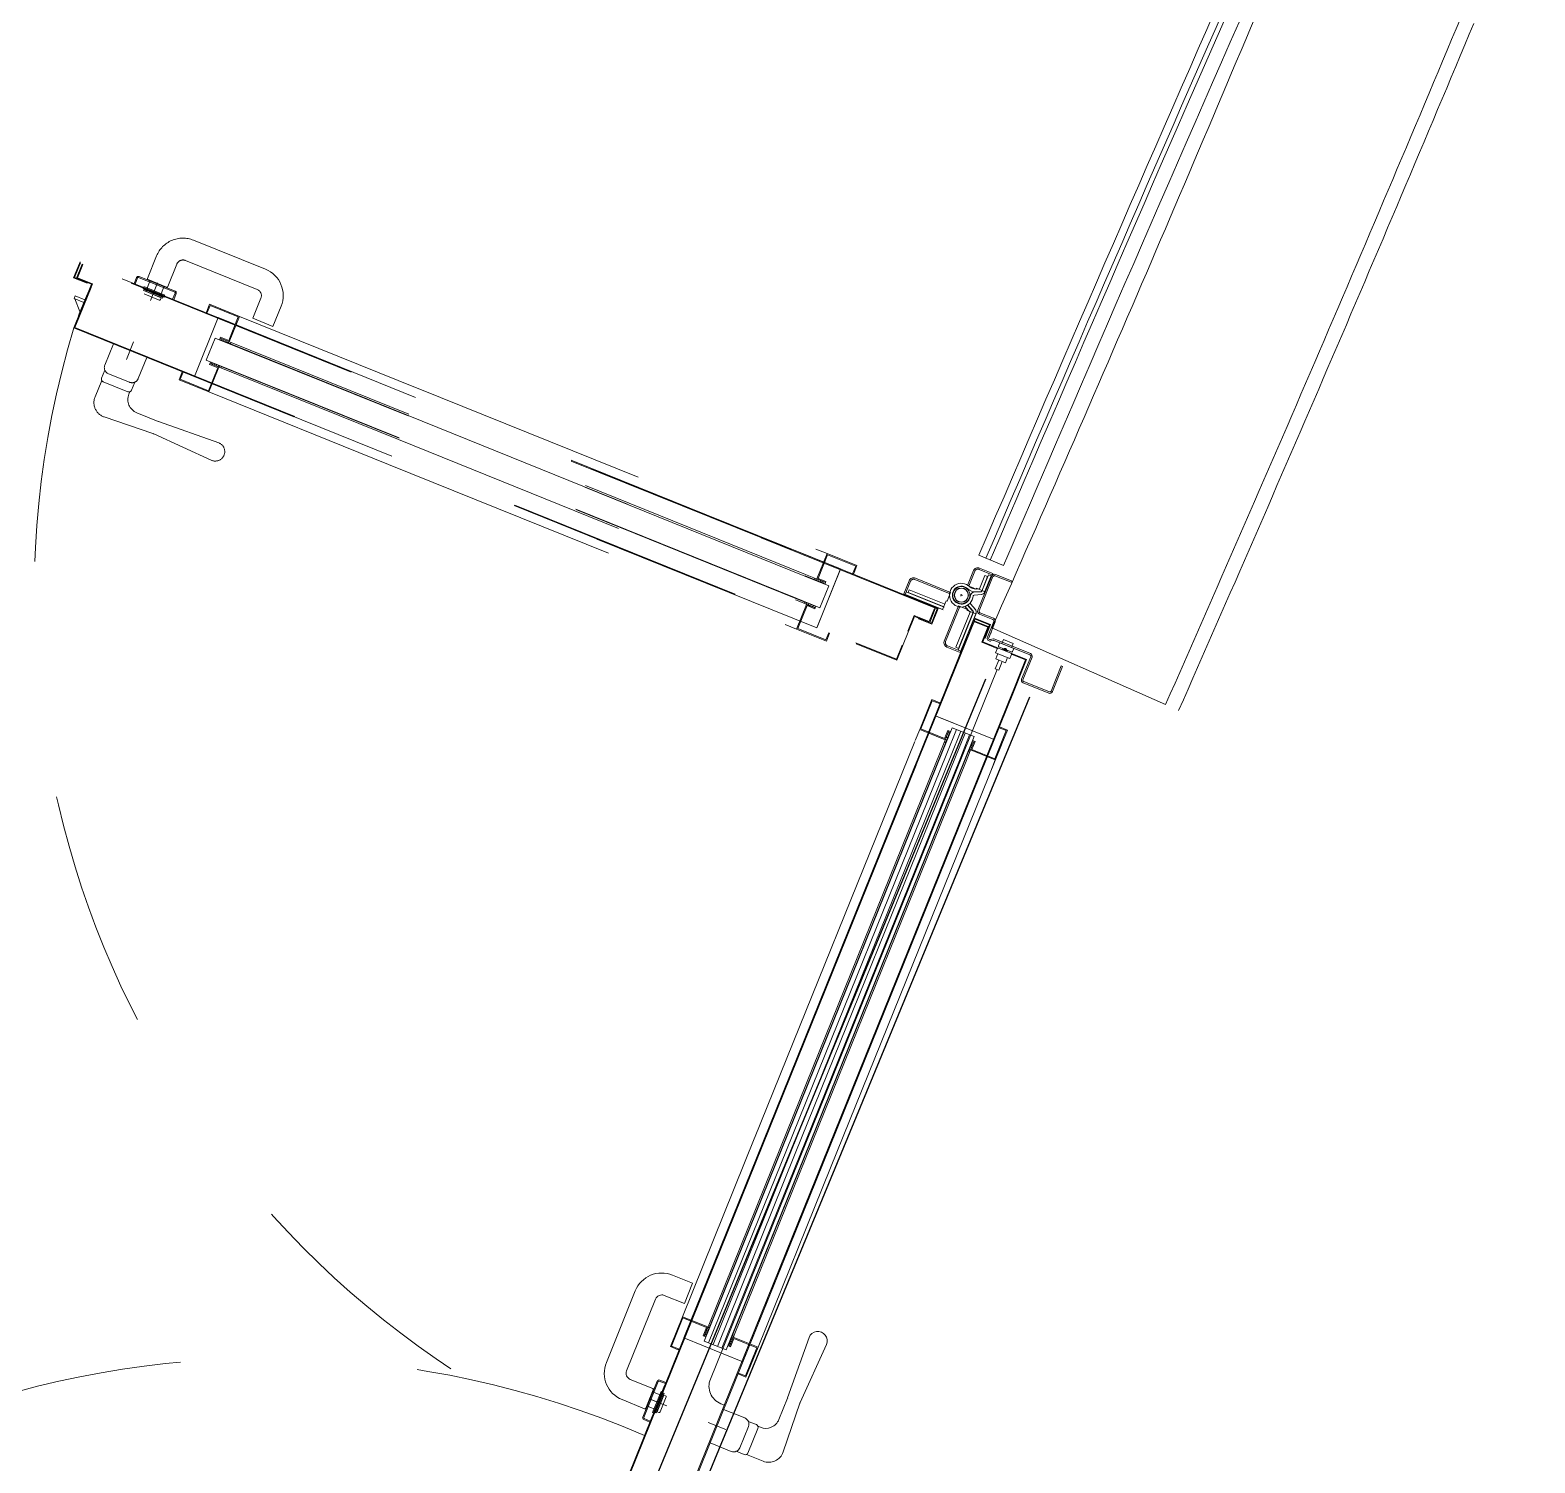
# Model space of a CAD drawing. Header units: centimetres. Extents: x 139057 to 200038, y 34824 to 80516.
# Drawn here: x 165461.4 to 165619.9, y 54892.2 to 55043.2 of the extents above; entities that cross this region are included whole.
import ezdxf

# ---------------------------------------------------------------- set-up
doc = ezdxf.new("R2010")
doc.units = ezdxf.units.CM
doc.header["$LTSCALE"] = 100
for name, pattern in [('HIDDEN', [0.5, 0.25, -0.25]), ('TRATTEGGIATA', [0.75, 0.5, -0.25]), ('TRATTO-PUNTO', [1, 0.5, -0.25, 0, -0.25])]:
    doc.linetypes.add(name, pattern=pattern)
doc.layers.get('0').update_dxf_attribs({"lineweight": 0})
for name, color, linetype, lineweight in [('430_TAVOLATI_001-AM_0', 3, 'Continuous', 0), ('437_RIVESTIMENTI_001-AM_0', 13, 'Continuous', 0), ('441_SERRAMENTI_001-AM_0', 1, 'Continuous', 0)]:
    doc.layers.add(name, color=color, linetype=linetype, lineweight=lineweight)
doc.layers.add('_s_09_Perimetro_proprietà', color=40, linetype='Continuous')
doc.layers.add('A-SOGLIE', color=1, linetype='Continuous')
pattern_1 = [(315, (-1269.5876, 5365.153), (2.6516504, 2.6516504), []), (315, (-1269.5876, 5362.501), (2.6516504, 2.6516504), [1.875, -0.9375])]
pattern_2 = [(45, (-1269.5876, -5342.353), (2.6516504, -2.6516504), []), (45, (-1269.5876, -5339.701), (2.6516504, -2.6516504), [1.875, -0.9375])]
pattern_3 = [(225, (2182.8876, 5365.153), (-2.6516504, 2.6516504), []), (225, (2182.8876, 5362.501), (-2.6516504, 2.6516504), [1.875, -0.9375])]
pattern_4 = [(135, (2182.8876, -5342.353), (-2.6516504, -2.6516504), []), (135, (2182.8876, -5339.701), (-2.6516504, -2.6516504), [1.875, -0.9375])]

# ---------------------------------------------------------------- blocks, each defined once
blk = doc.blocks.new('COPRITESTA1C')
for p, q in [((0, 0), (0, -10)), ((0, 0), (21, 0)), ((21, 0), (21, -15)), ((-1, -10), (-1, -20)), ((-1, -10), (0, -10)), ((-1, -20), (16, -20))]:
    blk.add_line(p, q)
at = {"linetype": 'TRATTEGGIATA', "ltscale": 10}
for p, q in [((19.5, 0), (19.5, -15)), ((-1, -18.5), (16, -18.5))]:
    blk.add_line(p, q, dxfattribs=at)
blk.add_arc((16, -15), 3.5, 270, 0, dxfattribs=at)
blk.add_arc((16, -15), 5, 270, 0)
blk = doc.blocks.new('COPRITESTA2C')
for p, q in [((0, 0), (44, 0)), ((0, 0), (0, -10)), ((44, 0), (44, -15)), ((-1, -10), (-1, -20)), ((-1, -10), (0, -10)), ((-1, -20), (39, -20))]:
    blk.add_line(p, q)
at = {"linetype": 'TRATTEGGIATA', "ltscale": 10}
for p, q in [((42.5, 0), (42.5, -15)), ((-1, -18.5), (39, -18.5))]:
    blk.add_line(p, q, dxfattribs=at)
blk.add_arc((39, -15), 5, 270, 0)
blk.add_arc((39, -15), 3.5, 270, 0, dxfattribs=at)
blk = doc.blocks.new('MSG09.2af.EH')
at = {"linetype": 'Continuous', "ltscale": 10}
h = blk.add_hatch(dxfattribs=at)
h.set_pattern_fill('ANSI33', color=256, scale=15, angle=270, style=0)
h.set_pattern_definition(pattern_2)
h.paths.add_polyline_path([(125.3, 25.8), (125.3, 24.3), (112.8, 24.3), (112.8, 25.8)])
h = blk.add_hatch(dxfattribs=at)
h.set_pattern_fill('ANSI33', color=256, scale=15, angle=270, style=0)
h.set_pattern_definition(pattern_2)
h.paths.add_polyline_path([(125.3, 25.8), (125.3, 24.3), (112.8, 24.3), (112.8, 25.8)])
h = blk.add_hatch(dxfattribs=at)
h.set_pattern_fill('ANSI33', color=256, scale=15, angle=90, style=0)
h.set_pattern_definition(pattern_4)
h.paths.add_polyline_path([(788, 25.8), (788, 24.3), (800.5, 24.3), (800.5, 25.8)])
h = blk.add_hatch(dxfattribs=at)
h.set_pattern_fill('ANSI33', color=256, scale=15, angle=90, style=0)
h.set_pattern_definition(pattern_4)
h.paths.add_polyline_path([(788, 25.8), (788, 24.3), (800.5, 24.3), (800.5, 25.8)])
h = blk.add_hatch(dxfattribs=at)
h.set_pattern_fill('ANSI33', color=256, scale=15, angle=270, style=0)
h.set_pattern_definition(pattern_1)
h.paths.add_polyline_path([(112.8, -3), (112.8, -1.5), (125.3, -1.5), (125.3, -3)])
h = blk.add_hatch(dxfattribs=at)
h.set_pattern_fill('ANSI33', color=256, scale=15, angle=270, style=0)
h.set_pattern_definition(pattern_1)
h.paths.add_polyline_path([(112.8, -3), (112.8, -1.5), (125.3, -1.5), (125.3, -3)])
h = blk.add_hatch(dxfattribs=at)
h.set_pattern_fill('ANSI33', color=256, scale=15, angle=90, style=0)
h.set_pattern_definition(pattern_3)
h.paths.add_polyline_path([(800.5, -3), (800.5, -1.5), (788, -1.5), (788, -3)])
h = blk.add_hatch(dxfattribs=at)
h.set_pattern_fill('ANSI33', color=256, scale=15, angle=90, style=0)
h.set_pattern_definition(pattern_3)
h.paths.add_polyline_path([(800.5, -3), (800.5, -1.5), (788, -1.5), (788, -3)])
at = {"linetype": 'HIDDEN', "ltscale": 10}
h = blk.add_hatch(dxfattribs=at)
h.set_pattern_fill('ANSI33', color=256, scale=15, angle=180, style=0)
h.set_pattern_definition([(225, (5384.5665, 1200.474), (2.6516504, -2.6516504), []), (225, (5381.915, 1200.474), (2.6516504, -2.6516504), [1.875, -0.9375])])
h.paths.add_polyline_path([(16.4, -181.9), (17.9, -181.9), (17.9, -194.4), (16.4, -194.4)])
h = blk.add_hatch(dxfattribs=at)
h.set_pattern_fill('ANSI33', color=256, scale=15, angle=180, style=0)
h.set_pattern_definition([(315, (-5322.939, 1200.474), (-2.6516504, -2.6516504), []), (315, (-5320.2875, 1200.474), (-2.6516504, -2.6516504), [1.875, -0.9375])])
h.paths.add_polyline_path([(45.2, -194.4), (43.7, -194.4), (43.7, -181.9), (45.2, -181.9)])
h = blk.add_hatch(dxfattribs=at)
h.set_pattern_fill('ANSI33', color=256, scale=15, style=0)
h.set_pattern_definition([(135, (5384.5665, -2252.0012), (2.6516504, 2.6516504), []), (135, (5381.915, -2252.0012), (2.6516504, 2.6516504), [1.875, -0.9375])])
h.paths.add_polyline_path([(16.4, -869.6), (17.9, -869.6), (17.9, -857.1), (16.4, -857.1)])
h = blk.add_hatch(dxfattribs=at)
h.set_pattern_fill('ANSI33', color=256, scale=15, style=0)
h.set_pattern_definition([(45, (-5322.939, -2252.0012), (-2.6516504, 2.6516504), []), (45, (-5320.2875, -2252.0012), (-2.6516504, 2.6516504), [1.875, -0.9375])])
h.paths.add_polyline_path([(45.2, -857.1), (43.7, -857.1), (43.7, -869.6), (45.2, -869.6)])
for p, q in [((760.5, 119.8), (827.5, 116.8)), ((760.5, 119.8), (827.5, 116.8)), ((828.5, 116.8), (882.6, 119.7)), ((828.5, 116.8), (882.6, 119.7)), ((827.8, 102.7), (760.5, 99.8)), ((827.8, 102.7), (760.5, 99.8)), ((828.2, 102.8), (852.5, 102.8)), ((828.2, 102.8), (852.5, 102.8)), ((899.5, 103.8), (899.5, 85)), ((899.5, 103.8), (899.5, 85)), ((866.5, 73.6), (866.5, 82.8)), ((866.5, 73.6), (866.5, 82.8)), ((867.5, 87.8), (867.5, 85)), ((867.5, 87.8), (867.5, 85)), ((869.5, 85.8), (897.5, 85.8)), ((869.5, 85.8), (897.5, 85.8)), ((900.5, 82.8), (900.5, 73.6)), ((900.5, 82.8), (900.5, 73.6)), ((864.5, 44.8), (864.5, 68.8)), ((864.5, 44.8), (864.5, 68.8)), ((871.5, 75.8), (895.5, 75.8)), ((871.5, 75.8), (895.5, 75.8)), ((902.5, 68.8), (902.5, 44.8)), ((902.5, 68.8), (902.5, 44.8)), ((883.5, 54.8), (883.5, 34.8)), ((883.5, 54.8), (883.5, 34.8)), ((-36.9, -22.8), (-55.3, -22.8)), ((-55.3, -25.8), (-55.3, -22.8)), ((-36.9, -25.8), (-55.3, -25.8)), ((-36.9, -26), (-53.3, -26)), ((-53.3, -26), (-53.3, -29)), ((-38.2, -29), (-53.3, -29)), ((-36.5, -32.6), (-38.2, -29)), ((-33.8, -31.3), (-36.1, -26.4)), ((-33.8, -31.3), (-36.1, -26.4)), ((-32.6, -33.2), (-36, -26.3)), ((-29.9, -31.9), (-33.3, -25)), ((-19.8, -31.9), (-16.4, -25)), ((-17.4, -34.3), (-13.6, -26.4)), ((-17.1, -33.2), (-13.7, -26.3)), ((-16.7, -32.8), (-13.6, -26.4)), ((-15.1, -36.5), (-11.5, -29)), ((-12.8, -22.8), (30.3, -22.8)), ((-12.8, -22.8), (30.3, -22.8)), ((-12.8, -25.8), (30.3, -25.8)), ((-12.8, -25.8), (30.3, -25.8)), ((-12.8, -26), (28.3, -26)), ((-12.8, -26), (28.3, -26)), ((-11.5, -29), (28.3, -29)), ((-11.5, -29), (28.3, -29)), ((28.3, -26), (28.3, -29)), ((28.3, -26), (28.3, -29)), ((30.3, -25.8), (30.3, -22.8)), ((30.3, -25.8), (30.3, -22.8)), ((864.5, -22.2), (902.5, -22.2)), ((864.5, -22.2), (902.5, -22.2))]:
    blk.add_line(p, q)
at = {"linetype": 'Continuous', "ltscale": 10}
for p, q in [((5, 82.8), (33.5, 82.8)), ((5, 81.2), (5, 82.8)), ((33.5, 81.2), (5, 81.2)), ((35, 50.7), (35, 79.8)), ((36.5, 79.8), (36.5, 50.7)), ((8, 49.2), (33.5, 49.2)), ((33.5, 47.7), (8, 47.7)), ((88.8, 44.9), (88.8, 53.9)), ((88.8, 53.9), (122.8, 53.9)), ((88.8, 53.9), (122.8, 53.9)), ((88.8, 44.9), (88.8, 53.9)), ((89.8, 44.9), (89.8, 52.9)), ((89.8, 52.9), (121.8, 52.9)), ((89.8, 52.9), (121.8, 52.9)), ((89.8, 44.9), (89.8, 52.9)), ((586.3, 53.9), (105.5, 53.9)), ((586.3, 53.9), (105.5, 53.9)), ((121.8, 26.8), (121.8, 52.9)), ((121.8, 26.8), (121.8, 52.9)), ((135.5, 53.9), (122.8, 53.9)), ((122.8, 25.8), (122.8, 53.9)), ((122.8, 25.8), (122.8, 53.9)), ((135.5, 53.9), (122.8, 53.9)), ((790.2, 53.9), (586.3, 53.9)), ((790.2, 53.9), (586.3, 53.9)), ((824.2, 53.9), (790.2, 53.9)), ((790.2, 25.8), (790.2, 53.9)), ((790.2, 25.8), (790.2, 53.9)), ((824.2, 53.9), (790.2, 53.9)), ((823.2, 52.9), (791.2, 52.9)), ((791.2, 26.8), (791.2, 52.9)), ((791.2, 26.8), (791.2, 52.9)), ((823.2, 52.9), (791.2, 52.9)), ((823.2, 44.9), (823.2, 52.9)), ((823.2, 44.9), (823.2, 52.9)), ((824.2, 44.9), (824.2, 53.9)), ((824.2, 44.9), (824.2, 53.9)), ((5, 5.7), (5, 46.2)), ((6.5, 46.2), (6.5, 5.7)), ((58.9, 44.8), (12.4, 44.8)), ((12.4, 44.8), (12.4, -4.9)), ((12.4, 44.8), (12.4, -4.9)), ((58.9, 44.8), (12.4, 44.8)), ((59.5, 43.9), (13.2, 43.9)), ((13.2, 43.9), (13.2, 27.9)), ((13.2, 43.9), (13.2, 27.9)), ((59.5, 43.9), (13.2, 43.9)), ((947.4, 44.8), (48.5, 44.8)), ((947.4, 44.8), (48.5, 44.8)), ((946.6, 43.9), (49, 43.9)), ((946.6, 43.9), (49, 43.9)), ((88.8, 44.9), (89.8, 44.9)), ((88.8, 44.9), (89.8, 44.9)), ((103.4, 44.8), (586.3, 44.8)), ((103.4, 44.8), (586.3, 44.8)), ((810.4, -22.2), (810.4, 44.8)), ((810.4, -22.2), (810.4, 44.8)), ((824.2, 44.9), (823.2, 44.9)), ((824.2, 44.9), (823.2, 44.9)), ((108.4, 23.9), (135.5, 23.9)), ((108.4, -1.1), (108.4, 23.9)), ((108.4, -1.1), (108.4, 23.9)), ((108.4, 23.9), (135.5, 23.9)), ((108.4, 18.9), (135.5, 18.9)), ((108.4, 18.9), (135.5, 18.9)), ((112.8, 25.8), (112.8, 26.8)), ((112.8, 26.8), (121.8, 26.8)), ((112.8, 26.8), (121.8, 26.8)), ((112.8, 25.8), (112.8, 26.8)), ((112.8, 24.3), (112.8, 25.8)), ((112.8, 25.8), (122.8, 25.8)), ((112.8, 25.8), (122.8, 25.8)), ((112.8, 25.8), (122.8, 25.8)), ((112.8, 25.8), (122.8, 25.8)), ((112.8, 24.3), (112.8, 25.8)), ((112.8, 24.3), (135.5, 24.3)), ((112.8, 24.3), (135.5, 24.3)), ((135.5, 25.8), (117.1, 25.8)), ((135.5, 25.8), (117.1, 25.8)), ((125.3, 24.3), (125.3, 25.8)), ((125.3, 24.3), (125.3, 25.8)), ((586.3, 25.8), (135.5, 25.8)), ((586.3, 25.8), (135.5, 25.8)), ((135.5, 24.3), (586.3, 24.3)), ((135.5, 24.3), (586.3, 24.3)), ((135.5, 23.9), (586.3, 23.9)), ((135.5, 23.9), (586.3, 23.9)), ((135.5, 18.9), (586.3, 18.9)), ((135.5, 18.9), (586.3, 18.9)), ((788, 25.8), (586.3, 25.8)), ((788, 25.8), (586.3, 25.8)), ((586.3, 24.3), (788.4, 24.3)), ((586.3, 24.3), (788.4, 24.3)), ((586.3, 23.9), (805.4, 23.9)), ((586.3, 23.9), (805.4, 23.9)), ((586.3, 18.9), (805.4, 18.9)), ((586.3, 18.9), (805.4, 18.9)), ((800.5, 25.8), (788, 25.8)), ((788, 24.3), (788, 25.8)), ((788, 24.3), (788, 25.8)), ((800.5, 25.8), (788, 25.8)), ((800.5, 24.3), (788, 24.3)), ((800.5, 24.3), (788, 24.3)), ((800.5, 25.8), (790.2, 25.8)), ((800.5, 25.8), (790.2, 25.8)), ((800.5, 26.8), (791.2, 26.8)), ((800.5, 26.8), (791.2, 26.8)), ((800.5, 25.8), (800.5, 26.8)), ((800.5, 25.8), (800.5, 26.8)), ((800.5, 24.3), (800.5, 25.8)), ((800.5, 24.3), (800.5, 25.8)), ((805.4, -1.1), (805.4, 23.9)), ((805.4, -1.1), (805.4, 23.9)), ((7.2, 1.6), (5.5, 4)), ((6.7, 4.9), (8.4, 2.5)), ((13.2, 11.9), (13.2, -5.8)), ((13.2, 11.9), (13.2, -5.8)), ((108.4, 13.9), (135.5, 13.9)), ((108.4, 13.9), (135.5, 13.9)), ((108.4, 8.9), (135.5, 8.9)), ((108.4, 8.9), (135.5, 8.9)), ((108.4, 3.9), (135.5, 3.9)), ((108.4, 3.9), (135.5, 3.9)), ((135.5, 13.9), (586.3, 13.9)), ((135.5, 13.9), (586.3, 13.9)), ((135.5, 8.9), (586.3, 8.9)), ((135.5, 8.9), (586.3, 8.9)), ((135.5, 3.9), (586.3, 3.9)), ((135.5, 3.9), (586.3, 3.9)), ((586.3, 13.9), (805.4, 13.9)), ((586.3, 13.9), (805.4, 13.9)), ((586.3, 8.9), (805.4, 8.9)), ((586.3, 8.9), (805.4, 8.9)), ((586.3, 3.9), (805.4, 3.9)), ((586.3, 3.9), (805.4, 3.9)), ((-58.5, -19.2), (-58.5, -0.8)), ((-58.5, -0.8), (-57, -0.8)), ((-57, -0.8), (-57, -19.2)), ((-15, -19.2), (-15, -3.8)), ((-13.5, -19.2), (-13.5, -3.8)), ((-12, -0.8), (6, -0.8)), ((6, -2.3), (-12, -2.3)), ((-7.5, -4.1), (-7.5, -22.2)), ((-7.5, -4.1), (7.8, -4.1)), ((-7.5, -4.1), (7.8, -4.1)), ((-7.5, -4.1), (-7.5, -22.2)), ((-6.8, -4.9), (-6.8, -21.4)), ((-6.8, -4.9), (7.8, -4.9)), ((-6.8, -4.9), (7.8, -4.9)), ((-6.8, -4.9), (-6.8, -21.4)), ((-4.7, -4.9), (-4.7, -20.8)), ((12.4, -4.9), (-4.7, -4.9)), ((12.4, -4.9), (-4.7, -4.9)), ((-4.7, -4.9), (-4.7, -20.8)), ((-3.9, -5.8), (-3.9, -20.8)), ((13.2, -5.8), (-3.9, -5.8)), ((13.2, -5.8), (-3.9, -5.8)), ((-3.9, -5.8), (-3.9, -20.8)), ((7.8, -4.1), (7.8, -4.9)), ((7.8, -4.1), (7.8, -4.9)), ((108.4, -1.1), (135.5, -1.1)), ((108.4, -1.1), (135.5, -1.1)), ((135.5, -1.5), (112.8, -1.5)), ((112.8, -1.5), (112.8, -3)), ((112.8, -1.5), (112.8, -3)), ((135.5, -1.5), (112.8, -1.5)), ((112.8, -3), (135.5, -3)), ((112.8, -3), (135.5, -3)), ((112.8, -3.1), (112.8, -4.1)), ((112.8, -3.1), (122.8, -3.1)), ((112.8, -3.1), (122.8, -3.1)), ((112.8, -3.1), (112.8, -4.1)), ((112.8, -4.1), (121.8, -4.1)), ((112.8, -4.1), (121.8, -4.1)), ((121.8, -4.1), (121.8, -31)), ((121.8, -4.1), (121.8, -31)), ((122.8, -3.1), (122.8, -32)), ((122.8, -3.1), (122.8, -32)), ((125.3, -1.5), (125.3, -3)), ((125.3, -1.5), (125.3, -3)), ((135.5, -1.1), (586.3, -1.1)), ((135.5, -1.1), (586.3, -1.1)), ((586.3, -1.5), (135.5, -1.5)), ((586.3, -1.5), (135.5, -1.5)), ((135.5, -3), (586.3, -3)), ((135.5, -3), (586.3, -3)), ((586.3, -1.1), (805.4, -1.1)), ((586.3, -1.1), (805.4, -1.1)), ((788, -1.5), (586.3, -1.5)), ((788, -1.5), (586.3, -1.5)), ((586.3, -3), (788, -3)), ((586.3, -3), (788, -3)), ((788, -1.5), (788, -3)), ((800.5, -1.5), (788, -1.5)), ((800.5, -1.5), (788, -1.5)), ((788, -1.5), (788, -3)), ((800.5, -3), (788, -3)), ((800.5, -3), (788, -3)), ((800.5, -3.1), (790.2, -3.1)), ((790.2, -3.1), (790.2, -32)), ((790.2, -3.1), (790.2, -32)), ((800.5, -3.1), (790.2, -3.1)), ((800.5, -4.1), (791.2, -4.1)), ((791.2, -4.1), (791.2, -31)), ((791.2, -4.1), (791.2, -31)), ((800.5, -4.1), (791.2, -4.1)), ((800.5, -1.5), (800.5, -3)), ((800.5, -1.5), (800.5, -3)), ((800.5, -3.1), (800.5, -4.1)), ((800.5, -3.1), (800.5, -4.1)), ((-55.5, -20.8), (-16.5, -20.8)), ((-16.5, -22.2), (-55.5, -22.2)), ((-7.5, -22.2), (193.6, -22.2)), ((-7.5, -22.2), (193.6, -22.2)), ((-6.8, -21.4), (193.3, -21.4)), ((-6.8, -21.4), (193.3, -21.4)), ((-3.9, -20.8), (-4.7, -20.8)), ((88.8, -23), (88.8, -32)), ((88.8, -23), (89.8, -23)), ((88.8, -23), (89.8, -23)), ((88.8, -23), (88.8, -32)), ((89.8, -23), (89.8, -31)), ((89.8, -23), (89.8, -31)), ((89.8, -31), (121.8, -31)), ((89.8, -31), (121.8, -31)), ((159, -21.4), (966.6, -21.4)), ((159, -21.4), (966.6, -21.4)), ((159.4, -22.2), (967.4, -22.2)), ((159.4, -22.2), (967.4, -22.2)), ((823.2, -31), (791.2, -31)), ((823.2, -31), (791.2, -31)), ((824.2, -23), (823.2, -23)), ((823.2, -23), (823.2, -31)), ((823.2, -23), (823.2, -31)), ((824.2, -23), (823.2, -23)), ((824.2, -23), (824.2, -32)), ((824.2, -23), (824.2, -32)), ((88.8, -32), (122.8, -32)), ((88.8, -32), (122.8, -32)), ((135.5, -32), (122.8, -32)), ((135.5, -32), (122.8, -32)), ((587.3, -32), (136.5, -32)), ((587.3, -32), (136.5, -32)), ((790.2, -32), (586.3, -32)), ((790.2, -32), (586.3, -32)), ((824.2, -32), (790.2, -32)), ((824.2, -32), (790.2, -32))]:
    blk.add_line(p, q, dxfattribs=at)
at = {"linetype": 'Continuous'}
for p, q in [((103.4, -22), (103.4, 44.8)), ((103.4, -22), (103.4, 44.8)), ((103.4, 43.9), (103.4, -22.2)), ((103.4, 43.9), (103.4, -22.2)), ((861, -22.2), (861, -29.2)), ((861, -22.2), (862.2, -22.2)), ((861, -22.2), (862.2, -22.2)), ((861, -22.2), (861, -29.2)), ((862.2, -22.2), (862.2, -29.2)), ((862.2, -22.2), (862.2, -29.2)), ((863, -30), (904, -30)), ((863, -30), (904, -30)), ((863, -31.2), (904, -31.2)), ((863, -31.2), (904, -31.2)), ((895.5, -21), (871.5, -21)), ((871.5, -22), (871.5, -21)), ((871.5, -22), (871.5, -21)), ((895.5, -21), (871.5, -21)), ((895.5, -22), (871.5, -22)), ((895.5, -22), (871.5, -22)), ((895.5, -22.3), (871.5, -22.3)), ((871.5, -23.3), (871.5, -22.3)), ((871.5, -23.3), (871.5, -22.3)), ((895.5, -22.3), (871.5, -22.3)), ((895.5, -23.3), (871.5, -23.3)), ((895.5, -23.3), (871.5, -23.3)), ((894.5, -19.5), (872.5, -19.5)), ((872.5, -20.5), (872.5, -19.5)), ((872.5, -20.5), (872.5, -19.5)), ((894.5, -19.5), (872.5, -19.5)), ((894.5, -20.5), (872.5, -20.5)), ((894.5, -20.5), (872.5, -20.5)), ((893.5, -31.3), (873.5, -31.3)), ((893.5, -31.3), (873.5, -31.3)), ((874, -19.2), (874, -17.2)), ((874, -19.2), (874, -17.2)), ((893, -19.2), (874, -19.2)), ((893, -19.2), (874, -19.2)), ((892, -16.2), (875, -16.2)), ((892, -16.2), (875, -16.2)), ((875.5, -31.7), (875.5, -19.2)), ((875.5, -31.7), (875.5, -19.2)), ((891.5, -31.7), (891.5, -19.2)), ((891.5, -31.7), (891.5, -19.2)), ((893, -19.2), (893, -17.2)), ((894.5, -20.5), (894.5, -19.5)), ((895.5, -22), (895.5, -21)), ((895.5, -23.3), (895.5, -22.3)), ((904.8, -22.2), (904.8, -29.2)), ((904.8, -22.2), (906, -22.2)), ((904.8, -22.2), (906, -22.2)), ((904.8, -22.2), (904.8, -29.2)), ((906, -22.2), (906, -29.2)), ((906, -22.2), (906, -29.2)), ((-23.6, -44.3), (-26.1, -44.3)), ((-24.8, -45.5), (-24.8, -43)), ((-24.8, -45.5), (-24.8, -43)), ((776.5, -35.2), (753.5, -35.2)), ((753.5, -35.2), (753.5, -58.2)), ((753.5, -35.2), (753.5, -58.2)), ((776.5, -35.2), (753.5, -35.2)), ((776.5, -35.2), (776.5, -58.2)), ((776.5, -35.2), (776.5, -58.2)), ((872, -32.7), (872, -58.2)), ((872, -32.7), (872, -58.2)), ((873, -31.7), (894, -31.7)), ((873, -31.7), (894, -31.7)), ((895, -32.7), (895, -58.2)), ((895, -32.7), (895, -58.2)), ((865, -65.2), (783.5, -65.2)), ((865, -65.2), (783.5, -65.2)), ((865, -88.2), (783.5, -88.2)), ((865, -88.2), (783.5, -88.2))]:
    blk.add_line(p, q, dxfattribs=at)
at = {"linetype": 'TRATTEGGIATA', "ltscale": 10}
for p, q in [((586.3, 44.8), (810.4, 44.8)), ((586.3, 44.8), (810.4, 44.8)), ((103.4, -22.2), (135.5, -22.2)), ((103.4, -22.2), (135.5, -22.2)), ((135.5, -22.2), (586.3, -22.2)), ((135.5, -22.2), (586.3, -22.2)), ((586.3, -22.2), (810.4, -22.2)), ((586.3, -22.2), (810.4, -22.2))]:
    blk.add_line(p, q, dxfattribs=at)
at = {"linetype": 'TRATTEGGIATA', "ltscale": 20}
for p, q in [((860.1, 44.8), (860.1, 39.9)), ((860.1, 44.8), (860.1, 39.9)), ((840.1, 19.9), (33.9, 19.9))]:
    blk.add_line(p, q, dxfattribs=at)
at = {"ltscale": 10}
for p, q in [((6.5, 25.4), (2, 25.4)), ((2, 25.4), (2, 14.4)), ((10, 27.9), (6.5, 27.9)), ((6.5, 11.9), (6.5, 27.9)), ((11, 26.9), (11, 12.9)), ((11, 22.4), (11.5, 22.4)), ((11, 17.4), (11.5, 17.4)), ((11.5, 22.4), (11.5, 17.4)), ((12.4, 26.9), (12.4, 12.9)), ((12.4, 22.4), (12.4, 22.4)), ((12.4, 17.4), (12.4, 17.4)), ((13.4, 27.9), (17.9, 27.9)), ((17.9, 11.9), (17.9, 27.9)), ((17.9, 25.4), (23.9, 25.4)), ((23.9, 25.4), (23.9, 14.4)), ((23.9, 21.9), (33.9, 21.9)), ((23.9, 17.9), (33.9, 17.9)), ((33.9, 21.9), (33.9, 17.9)), ((0, 0), (0, -0.8)), ((6.5, 14.4), (2, 14.4)), ((10, 11.9), (6.5, 11.9)), ((13.4, 11.9), (17.9, 11.9)), ((17.9, 14.4), (23.9, 14.4)), ((-0.8, -0.8), (0, -0.8)), ((847.5, -22.2), (919.5, -22.2)), ((847.5, -22.2), (919.5, -22.2)), ((847.5, -22.2), (919.5, -22.2)), ((847.5, -22.2), (919.5, -22.2))]:
    blk.add_line(p, q, dxfattribs=at)
at = {"linetype": 'TRATTO-PUNTO'}
for p, q in [((883.5, -12.2), (883.5, -32.2)), ((883.5, -12.2), (883.5, -32.2)), ((883.5, -12.2), (883.5, -32.2)), ((883.5, -12.2), (883.5, -32.2)), ((883.5, -14.9), (883.5, -29.6)), ((883.5, -14.9), (883.5, -29.6)), ((883.5, -15.2), (883.5, -29.9)), ((883.5, -15.2), (883.5, -29.9))]:
    blk.add_line(p, q, dxfattribs=at)
at = {"linetype": 'HIDDEN', "ltscale": 10}
for p, q in [((-9.5, -57.7), (-9.5, -97.4)), ((-6.5, -56.3), (-6.5, -97.4)), ((-6.3, -56.3), (-6.3, -99.4)), ((-3.3, -56.3), (-3.3, -99.4)), ((-2.8, -61.6), (-2.8, -262.8)), ((15.3, -61.6), (-2.8, -61.6)), ((-2, -62.4), (-2, -262.4)), ((14.5, -62.4), (-2, -62.4)), ((14.5, -62.4), (14.5, -76.9)), ((15.3, -61.6), (15.3, -76.9)), ((14.5, -64.4), (-1.3, -64.4)), ((13.7, -65.2), (-1.3, -65.2)), ((13.7, -82.3), (13.7, -65.2)), ((14.5, -81.5), (14.5, -64.4)), ((15.3, -76.9), (14.5, -76.9)), ((31.3, -82.3), (13.7, -82.3)), ((64.2, -81.5), (14.5, -81.5)), ((63.4, -82.3), (47.3, -82.3)), ((63.4, -128.6), (63.4, -82.3)), ((64.2, -128), (64.2, -81.5)), ((-6.5, -97.4), (-9.5, -97.4)), ((-6.3, -99.4), (-3.3, -99.4)), ((63.4, -1015.7), (63.4, -118.1)), ((64.2, -1016.5), (64.2, -117.6)), ((-12.5, -157.9), (-12.5, -191.9)), ((-3.5, -157.9), (-12.5, -157.9)), ((-3.5, -157.9), (-3.5, -158.9)), ((64.4, -157.9), (64.4, -158.9)), ((64.4, -157.9), (73.4, -157.9)), ((73.4, -157.9), (73.4, -191.9)), ((-11.5, -158.9), (-11.5, -190.9)), ((-3.5, -158.9), (-11.5, -158.9)), ((-2.8, -172.6), (-2.8, -204.6)), ((63.4, -172.6), (-2.8, -172.6)), ((-2.5, -172.6), (64.2, -172.6)), ((64.2, -172.6), (64.2, -655.4)), ((64.4, -158.9), (72.4, -158.9)), ((72.4, -158.9), (72.4, -190.9)), ((15.4, -181.9), (15.4, -190.9)), ((16.4, -181.9), (15.4, -181.9)), ((17.9, -181.9), (16.4, -181.9)), ((16.4, -181.9), (16.4, -191.9)), ((16.4, -181.9), (16.4, -204.6)), ((17.9, -204.6), (17.9, -181.9)), ((18.3, -177.6), (43.3, -177.6)), ((18.3, -177.6), (18.3, -204.6)), ((43.3, -177.6), (43.3, -204.6)), ((43.7, -181.9), (45.2, -181.9)), ((43.7, -181.9), (43.7, -204.6)), ((45.2, -181.9), (45.2, -191.9)), ((45.2, -204.6), (45.2, -186.2)), ((45.3, -181.9), (45.3, -191.9)), ((45.3, -181.9), (46.3, -181.9)), ((46.3, -181.9), (46.3, -190.9)), ((73.4, -655.4), (73.4, -174.6)), ((16.4, -191.9), (-12.5, -191.9)), ((-12.5, -204.6), (-12.5, -191.9)), ((-12.5, -656.4), (-12.5, -205.6)), ((15.4, -190.9), (-11.5, -190.9)), ((-2.8, -204.6), (-2.8, -655.4)), ((17.9, -194.4), (16.4, -194.4)), ((16.4, -204.6), (16.4, -655.4)), ((17.9, -655.4), (17.9, -204.6)), ((18.3, -204.6), (18.3, -655.4)), ((43.3, -204.6), (43.3, -655.4)), ((43.7, -194.4), (45.2, -194.4)), ((43.7, -204.6), (43.7, -655.4)), ((45.2, -655.4), (45.2, -204.6)), ((45.3, -191.9), (73.4, -191.9)), ((46.3, -190.9), (72.4, -190.9)), ((73.4, -204.6), (73.4, -191.9)), ((-2.8, -228.5), (-2.8, -1036.5)), ((-2, -228.2), (-2, -1035.7)), ((-12.5, -859.3), (-12.5, -655.4)), ((-2.8, -655.4), (-2.8, -879.6)), ((16.4, -655.4), (16.4, -857.1)), ((17.9, -857.1), (17.9, -655.4)), ((18.3, -655.4), (18.3, -874.6)), ((43.3, -655.4), (43.3, -874.6)), ((43.7, -655.4), (43.7, -857.5)), ((45.2, -857.1), (45.2, -655.4)), ((64.2, -655.4), (64.2, -879.6)), ((73.4, -859.3), (73.4, -655.4)), ((-15.8, -822.6), (-38.8, -822.6)), ((-15.8, -845.6), (-15.8, -822.6)), ((122.2, -896.9), (119.2, -829.6)), ((139.2, -829.6), (136.2, -896.6)), ((-68.8, -934.1), (-68.8, -852.6)), ((-45.8, -934.1), (-45.8, -852.6)), ((-15.8, -845.6), (-38.8, -845.6)), ((16.4, -859.3), (-12.5, -859.3)), ((-12.5, -893.3), (-12.5, -859.3)), ((15.4, -860.3), (-11.5, -860.3)), ((-11.5, -892.3), (-11.5, -860.3)), ((15.4, -869.6), (15.4, -860.3)), ((16.4, -869.6), (15.4, -869.6)), ((16.4, -869.6), (16.4, -857.1)), ((17.9, -857.1), (16.4, -857.1)), ((16.4, -869.6), (16.4, -859.3)), ((17.9, -869.6), (16.4, -869.6)), ((17.9, -869.6), (17.9, -857.1)), ((43.7, -857.1), (45.2, -857.1)), ((43.7, -869.6), (43.7, -857.1)), ((43.7, -869.6), (45.2, -869.6)), ((45.2, -869.6), (45.2, -857.1)), ((45.3, -869.6), (45.3, -859.3)), ((45.3, -859.3), (73.4, -859.3)), ((45.3, -869.6), (46.3, -869.6)), ((46.3, -869.6), (46.3, -860.3)), ((46.3, -860.3), (72.4, -860.3)), ((72.4, -892.3), (72.4, -860.3)), ((73.4, -893.3), (73.4, -859.3)), ((-2.8, -879.6), (64.2, -879.6)), ((18.3, -874.6), (43.3, -874.6)), ((-3.5, -893.3), (-12.5, -893.3)), ((-3.5, -892.3), (-11.5, -892.3)), ((-3.5, -893.3), (-3.5, -892.3)), ((64.4, -892.3), (72.4, -892.3)), ((64.4, -893.3), (64.4, -892.3)), ((64.4, -893.3), (73.4, -893.3)), ((122.2, -897.3), (122.2, -921.6)), ((136.2, -897.6), (139.1, -951.7)), ((-2.8, -916.6), (-2.8, -988.6)), ((-2.8, -916.6), (-2.8, -988.6)), ((-11.8, -932.1), (-11.8, -973.1)), ((-10.6, -932.1), (-10.6, -973.1)), ((-2.8, -930.1), (-9.8, -930.1)), ((-2.8, -931.3), (-9.8, -931.3)), ((-2.8, -930.1), (-2.8, -931.3)), ((-2.8, -933.6), (-2.8, -971.6)), ((64.2, -933.6), (88.2, -933.6)), ((-13.3, -941.1), (-38.8, -941.1)), ((-12.3, -942.1), (-12.3, -963.1)), ((-12.3, -944.6), (0.2, -944.6)), ((-11.9, -962.6), (-11.9, -942.6)), ((-3.9, -940.6), (-2.9, -940.6)), ((-3.9, -964.6), (-3.9, -940.6)), ((-2.9, -964.6), (-2.9, -940.6)), ((-2.6, -940.6), (-1.6, -940.6)), ((-2.6, -964.6), (-2.6, -940.6)), ((-1.6, -964.6), (-1.6, -940.6)), ((-1.1, -941.6), (-0.1, -941.6)), ((-1.1, -963.6), (-1.1, -941.6)), ((-0.1, -963.6), (-0.1, -941.6)), ((0.2, -943.1), (2.2, -943.1)), ((0.2, -962.1), (0.2, -943.1)), ((3.2, -961.1), (3.2, -944.1)), ((93.1, -935.6), (102.2, -935.6)), ((95.2, -940.6), (95.2, -964.6)), ((107.2, -936.6), (104.4, -936.6)), ((105.2, -938.6), (105.2, -966.6)), ((-13.3, -964.1), (-38.8, -964.1)), ((7.2, -952.6), (-12.8, -952.6)), ((7.2, -952.6), (-12.8, -952.6)), ((-12.3, -960.6), (0.2, -960.6)), ((74.2, -952.6), (54.2, -952.6)), ((-2.8, -973.9), (-9.8, -973.9)), ((-2.8, -975.1), (-9.8, -975.1)), ((-2.8, -973.9), (-2.8, -975.1)), ((88.2, -971.6), (64.2, -971.6)), ((102.2, -969.6), (93.1, -969.6)), ((123.2, -968.6), (104.4, -968.6)), ((63.4, -1015.7), (13.7, -1015.7)), ((13.7, -1032.8), (13.7, -1015.7)), ((64.2, -1016.5), (14.5, -1016.5)), ((14.5, -1033.6), (14.5, -1016.5)), ((15.3, -1021.2), (14.5, -1021.2)), ((14.5, -1021.2), (14.5, -1035.7)), ((15.3, -1021.2), (15.3, -1036.5)), ((60.8, -1015.7), (17.8, -1015.7)), ((26.1, -1016.7), (26.1, -1016.5)), ((50.1, -1016.7), (26.1, -1016.7)), ((32.3, -1016.7), (32.3, -1027.7)), ((35.3, -1027.7), (32.3, -1027.7)), ((35.3, -1016.7), (35.3, -1027.7)), ((45.8, -1017.2), (35.3, -1027.2)), ((45.8, -1016.7), (45.8, -1017.2)), ((15.3, -1036.5), (-2.8, -1036.5)), ((14.5, -1035.7), (-2, -1035.7)), ((-1.3, -1033.6), (-1.3, -1032.8)), ((13.7, -1032.8), (-1.3, -1032.8)), ((14.5, -1033.6), (-1.3, -1033.6))]:
    blk.add_line(p, q, dxfattribs=at)
for radius in [9, 7.5, 7.25]:
    blk.add_circle((-24.8, -44.3), radius)
for centre, radius, start, end in [((760.5, 109.8), 10, 90, 270), ((760.5, 109.8), 10, 90, 270), ((827.9, 126.8), 10, 267.4567, 273.1208), ((827.9, 126.8), 10, 267.4567, 273.1208), ((883.5, 103.8), 16, 0, 93.1208), ((883.5, 103.8), 16, 0, 93.1208), ((828.2, 92.8), 10, 90, 92.5433), ((828.2, 92.8), 10, 90, 92.5433), ((852.5, 87.8), 15, 0, 90), ((852.5, 87.8), 15, 0, 90), ((869.5, 82.8), 3, 90, 180), ((869.5, 82.8), 3, 90, 180), ((897.5, 82.8), 3, 0, 90), ((897.5, 82.8), 3, 0, 90), ((871.5, 68.8), 7, 90, 180), ((871.5, 68.8), 7, 90, 180), ((895.5, 68.8), 7, 0, 90), ((895.5, 68.8), 7, 0, 90), ((-36.9, -26.8), 4, 25.7983, 90), ((-36.9, -26.8), 1, 25.7983, 90), ((-36.9, -26.8), 0.8, 25.7983, 90), ((-43.7, -36.1), 11, 336.6025, 25.7983), ((-12.8, -26.8), 4, 90, 154.2017), ((-12.8, -26.8), 1, 90, 154.2017), ((-12.8, -26.8), 0.8, 90, 154.2017), ((-24.8, -44.3), 12.5, 156.6025, 108.12), ((-43.7, -36.1), 8, 336.6025, 25.7983), ((-24.8, -44.3), 9.5, 156.6025, 108.12), ((-29, -31.4), 4, 205.7983, 288.12), ((-29, -31.4), 1, 205.7983, 288.12), ((-20.7, -31.4), 1, 251.88, 334.2017), ((-20.7, -31.4), 4, 318.9946, 334.2017)]:
    blk.add_arc(centre, radius, start, end)
at = {"linetype": 'Continuous', "ltscale": 10}
for centre, radius, start, end in [((33.5, 79.8), 3, 0, 90), ((33.5, 79.8), 1.5, 0, 90), ((8, 46.2), 3, 90, 180), ((8, 46.2), 1.5, 90, 180), ((33.5, 50.7), 1.5, 270, 0), ((33.5, 50.7), 3, 270, 0), ((8, 5.7), 3, 180, 215), ((6, 0.7), 3, 270, 35), ((6, 0.7), 1.5, 270, 35), ((8, 5.7), 1.5, 180, 215), ((-12, -3.8), 3, 90, 180), ((-12, -3.8), 1.5, 90, 180), ((-55.5, -19.2), 3, 180, 270), ((-55.5, -19.2), 1.5, 180, 270), ((-16.5, -19.2), 3, 270, 0), ((-16.5, -19.2), 1.5, 270, 0)]:
    blk.add_arc(centre, radius, start, end, dxfattribs=at)
at = {"linetype": 'TRATTEGGIATA', "ltscale": 20}
blk.add_arc((840.1, 39.9), 20, 270, 0, dxfattribs=at)
at = {"ltscale": 10}
for centre, radius, start, end in [((12.4, 19.9), 2.5, 90, 270), ((10, 26.9), 1, 0, 90), ((13.4, 26.9), 1, 90, 180), ((10, 12.9), 1, 270, 0), ((13.4, 12.9), 1, 180, 270)]:
    blk.add_arc(centre, radius, start, end, dxfattribs=at)
at = {"linetype": 'HIDDEN', "ltscale": 10}
for centre, radius, start, end in [((-24.8, -44.3), 976.3, 275.2312, 1.292), ((1925.1, -44.3), 1004.2, 178.7439, 263.6071), ((-38.8, -852.6), 30, 90, 180), ((129.2, -829.6), 10, 0, 180), ((-38.8, -852.6), 7, 90, 180), ((112.2, -897.3), 10, 0, 2.5433), ((146.2, -897.1), 10, 177.4567, 183.1208), ((-38.8, -934.1), 30, 180, 270), ((-38.8, -934.1), 7, 180, 270), ((-9.8, -932.1), 2, 90, 180), ((-9.8, -932.1), 0.8, 90, 180), ((88.2, -940.6), 7, 0, 90), ((107.2, -921.6), 15, 270, 0), ((-13.3, -942.1), 1, 0, 90), ((2.2, -944.1), 1, 0, 90), ((102.2, -938.6), 3, 0, 90), ((-13.3, -963.1), 1, 270, 0), ((88.2, -964.6), 7, 270, 0), ((102.2, -966.6), 3, 270, 0), ((123.2, -952.6), 16, 270, 3.1208), ((-9.8, -973.1), 2, 180, 270), ((-9.8, -973.1), 0.8, 180, 270)]:
    blk.add_arc(centre, radius, start, end, dxfattribs=at)
at = {"linetype": 'Continuous'}
for centre, radius, start, end in [((863, -29.2), 2, 180, 270), ((863, -29.2), 2, 180, 270), ((863, -29.2), 0.8, 180, 270), ((863, -29.2), 0.8, 180, 270), ((875, -17.2), 1, 90, 180), ((875, -17.2), 1, 90, 180), ((892, -17.2), 1, 0, 90), ((904, -29.2), 0.8, 270, 0), ((904, -29.2), 2, 270, 0), ((904, -29.2), 2, 270, 0), ((904, -29.2), 0.8, 270, 0), ((873, -32.7), 1, 90, 180), ((873, -32.7), 1, 90, 180), ((894, -32.7), 1, 0, 90), ((894, -32.7), 1, 0, 90), ((783.5, -58.2), 30, 180, 270), ((783.5, -58.2), 30, 180, 270), ((783.5, -58.2), 7, 180, 270), ((783.5, -58.2), 7, 180, 270), ((865, -58.2), 30, 270, 0), ((865, -58.2), 7, 270, 0), ((865, -58.2), 7, 270, 0), ((865, -58.2), 30, 270, 0)]:
    blk.add_arc(centre, radius, start, end, dxfattribs=at)
at = {"linetype": 'Continuous', "ltscale": 10, "xscale": -1}
blk.add_blockref('COPRITESTA1C', (-37.5, -22.2), dxfattribs=at)
at = {"linetype": 'Continuous', "ltscale": 10}
blk.add_blockref('COPRITESTA2C', (-12.2, -22.8), dxfattribs=at)
blk.add_blockref('COPRITESTA2C', (-12.2, -22.8), dxfattribs=at)
at = {"linetype": 'HIDDEN', "ltscale": 10, "rotation": 270}
blk.add_blockref('COPRITESTA2C', (-3.3, -56.9), dxfattribs=at)

msp = doc.modelspace()

# ---------------------------------------------------------------- linework, layer by layer
at = {"layer": '430_TAVOLATI_001-AM_0'}
msp.add_line((165581.05, 54972.13, 0), (165562.75, 54980.21, 0), dxfattribs=at)
for centre, radius, start, end in [((170619.73, 52724.54, 0), 5313.09, 142.00115, 171.35052), ((170619.73, 52724.54, 0), 5293.09, 141.9324, 171.26488), ((161934.5, 56581.17, 0), 3965.76, 336.19052, 337.3687), ((161934.5, 56581.17, 0), 3985.76, 336.19052, 337.3226), ((161934.5, 56581.17, 0), 3987.26, 336.19052, 337.3226)]:
    msp.add_arc(centre, radius, start, end, dxfattribs=at)
at = {"layer": '437_RIVESTIMENTI_001-AM_0'}
msp.add_line((165563.96, 54986.78, 0), (165561.38, 54987.87, 0), dxfattribs=at)
for centre, radius, start, end in [((171443.13, 52473.66, 0), 6393.77, 156.19221, 156.855131), ((171474.21, 52459.5, 0), 6430.72, 156.210531, 156.848111), ((171465.09, 52463.66, 0), 6419.9, 156.205348, 156.850163), ((171459.49, 52466.21, 0), 6413.25, 156.202092, 156.851426)]:
    msp.add_arc(centre, radius, start, end, dxfattribs=at)
at = {"layer": '_s_09_Perimetro_proprietà', "linetype": 'TRATTO-PUNTO', "ltscale": 200, "const_width": 40, "elevation": 0}
msp.add_lwpolyline([(165367.07, 53523.58, -0.128765), (166432.89, 55995.52), (166450.11, 56355.57), (166513.79, 56428.4), (166644.15, 56567), (166779.21, 56701.01), (166870.36, 56786.55), (166968.74, 56858.73), (167073.1, 56921.96), (167182.41, 56975.64), (167296.01, 57019.49), (167429.04, 57050.38), (167462.97, 57004.98), (168095.64, 57004.94, 0.140275), (168375.65, 57136.35), (168535.34, 57602.06)], format="xyb", dxfattribs=at)
at = {"layer": 'A-SOGLIE'}
for p, q in [((165493.35, 54808.28, 0), (165562.11, 54974.86, 0)), ((165497.98, 54806.38, 0), (165566.73, 54972.95, 0))]:
    msp.add_line(p, q, dxfattribs=at)

# ---------------------------------------------------------------- block references
at = {"layer": '441_SERRAMENTI_001-AM_0', "xscale": 0.1, "yscale": 0.1, "zscale": 0.1, "rotation": 248.0090994269731}
msp.add_blockref('MSG09.2af.EH', (165562.71, 54979.71, 0), dxfattribs=at)

doc.saveas('drawing.dxf')
